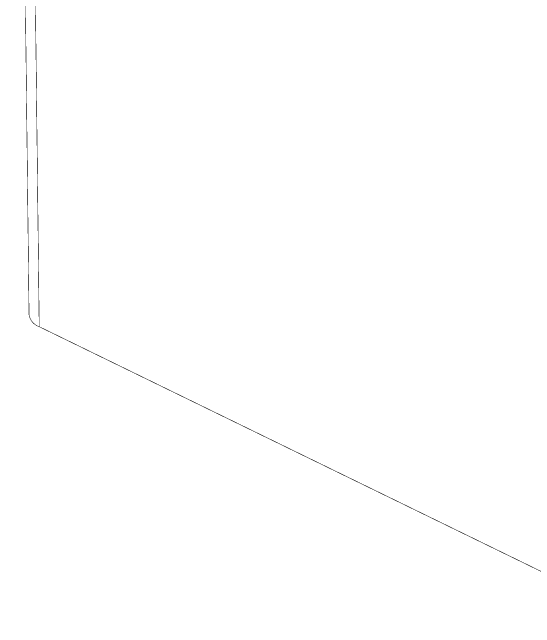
# Model space of a CAD drawing. Header units: inches. Extents: x 0 to 35.2, y -0.7 to 15.9.
# Drawn here: x 16.961 to 17.459, y 1.861 to 2.447 of the extents above; entities that cross this region are included whole.
import ezdxf

# ---------------------------------------------------------------- set-up
doc = ezdxf.new("R2010")
doc.units = ezdxf.units.IN
doc.header["$MEASUREMENT"] = 0
doc.layers.add('Dimensions', color=6, linetype='Continuous')

msp = doc.modelspace()

# ---------------------------------------------------------------- linework, layer by layer
at = {"layer": 'Dimensions'}
for points in [[(16.96092, 3.5027, 0.0005, 0.0005, 0), (16.97664, 2.15895, 0.0005, 0.0005, 0)], [(16.97063, 3.49123, 0.0005, 0.0005, 0), (16.98634, 2.14749, 0.0005, 0.0005, 0)], [(16.98634, 2.14749, 0.0005, 0.0005, -0.279261), (16.97664, 2.15895, 0.0005, 0.0005, 0)], [(16.98634, 2.14749, 0.0005, 0.0005, 0), (17.57463, 1.86079, 0.0005, 0.0005, 0)]]:
    msp.add_lwpolyline(points, format="xyseb", dxfattribs=at)
for points in [[(16.97651, 2.15895, 0.00025, 0.00025, 1), (16.97676, 2.15895, 0.00025, 0.00025, 1)], [(16.97651, 2.15895, 0.00025, 0.00025, 1), (16.97676, 2.15895, 0.00025, 0.00025, 1)], [(16.98622, 2.14749, 0.00025, 0.00025, 1), (16.98647, 2.14749, 0.00025, 0.00025, 1)], [(16.98622, 2.14749, 0.00025, 0.00025, 1), (16.98647, 2.14749, 0.00025, 0.00025, 1)], [(16.98622, 2.14749, 0.00025, 0.00025, 1), (16.98647, 2.14749, 0.00025, 0.00025, 1)]]:
    msp.add_lwpolyline(points, format="xyseb", close=True, dxfattribs=at)

doc.saveas('drawing.dxf')
